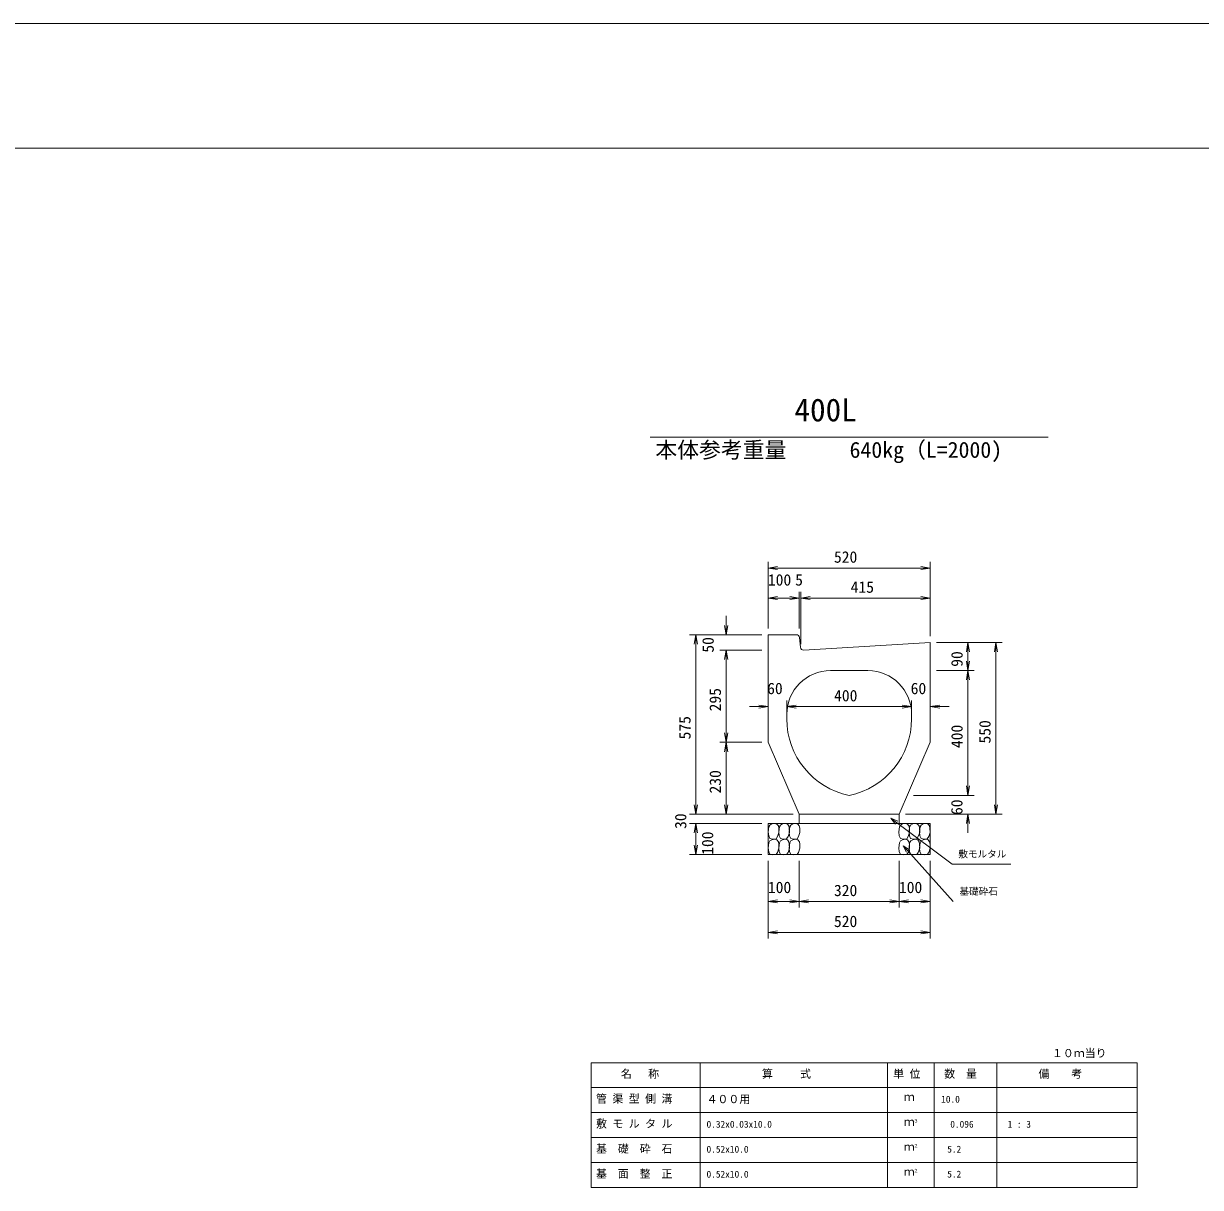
# Model space of a CAD drawing. Units: millimetres on the paper. Extents: x 0 to 841, y 0 to 594.
# Drawn here: x 463.8 to 652.4, y 407.4 to 594 of the extents above; entities that cross this region are included whole.
import ezdxf
from ezdxf.enums import TextEntityAlignment as Align

# ---------------------------------------------------------------- set-up
doc = ezdxf.new("R2010")
doc.units = ezdxf.units.MM
for name, color, linetype, lineweight in [('D-MTR-FRAM（材料表図枠）', 2, 'Continuous', 18), ('D-STR-DIM（寸法）', 7, 'Continuous', 18), ('D-STR-HTXT（旗揚げ）', 7, 'Continuous', 18), ('D-STR-STRn（構造物）', 7, 'Continuous', 18), ('D-STR（構造物外形線）', 1, 'Continuous', 18), ('D-TTL(外枠）', 2, 'Continuous', 18), ('DEFPOINTS_2', 8, 'Continuous', 18)]:
    doc.layers.add(name, color=color, linetype=linetype, lineweight=lineweight)
for name, color, linetype in [('D-MTR-TXT(文字列）', 7, 'Continuous'), ('D-STR-TXT（文字）', 7, 'Continuous'), ('D-TTL-TXT（文字）', 7, 'Continuous')]:
    doc.layers.add(name, color=color, linetype=linetype)
doc.styles.add('ＭＳ ゴシック', font='')
doc.styles.get('ＭＳ ゴシック').set_extended_font_data('MS Gothic')

msp = doc.modelspace()

# ---------------------------------------------------------------- linework, layer by layer
at = {"layer": 'D-MTR-FRAM（材料表図枠）'}
for p, q in [((554.732, 427.448), (554.732, 407.448)), ((642.232, 427.448), (554.732, 427.448)), ((572.232, 427.448), (572.232, 407.448)), ((602.232, 427.448), (602.232, 407.448)), ((609.732, 427.448), (609.732, 407.448)), ((619.732, 427.448), (619.732, 407.448)), ((642.232, 407.448), (642.232, 427.448)), ((554.732, 423.448), (642.232, 423.448)), ((554.732, 419.448), (642.232, 419.448)), ((554.732, 415.448), (642.232, 415.448)), ((554.732, 411.448), (642.232, 411.448)), ((554.732, 407.448), (642.232, 407.448))]:
    msp.add_line(p, q, dxfattribs=at)
at = {"layer": 'D-STR-DIM（寸法）'}
for p, q in [((583.096, 497.044), (583.096, 507.732)), ((609.096, 497.044), (609.096, 507.732)), ((583.096, 506.732), (584.596, 506.982)), ((584.596, 506.482), (583.096, 506.732)), ((583.096, 506.732), (584.596, 506.732)), ((584.596, 506.732), (607.596, 506.732)), ((607.596, 506.982), (609.096, 506.732)), ((609.096, 506.732), (607.596, 506.482)), ((609.096, 506.732), (607.596, 506.732)), ((583.096, 497.044), (583.096, 502.915)), ((583.096, 501.915), (584.596, 502.165)), ((584.596, 501.665), (583.096, 501.915)), ((583.096, 501.915), (584.596, 501.915)), ((584.596, 501.915), (586.596, 501.915)), ((586.596, 501.915), (585.096, 501.915)), ((586.596, 502.165), (588.096, 501.915)), ((586.596, 502.165), (588.096, 501.915)), ((588.096, 501.915), (586.596, 501.665)), ((588.096, 501.915), (586.596, 501.915)), ((588.096, 501.915), (586.596, 501.665)), ((588.096, 501.915), (586.596, 501.915)), ((588.096, 497.044), (588.096, 502.915)), ((588.096, 497.044), (588.096, 502.915)), ((588.346, 494.544), (588.346, 502.915)), ((588.346, 494.544), (588.346, 502.915)), ((588.346, 501.915), (589.846, 502.165)), ((588.346, 501.915), (589.846, 502.165)), ((589.846, 501.665), (588.346, 501.915)), ((588.346, 501.915), (589.846, 501.915)), ((589.846, 501.665), (588.346, 501.915)), ((588.346, 501.915), (589.846, 501.915)), ((589.846, 501.915), (591.346, 501.915)), ((607.596, 501.915), (589.846, 501.915)), ((607.596, 502.165), (609.096, 501.915)), ((609.096, 501.915), (607.596, 501.665)), ((609.096, 501.915), (607.596, 501.915)), ((609.096, 495.794), (609.096, 502.915)), ((576.387, 497.544), (576.387, 499.044)), ((576.387, 496.044), (576.137, 497.544)), ((576.637, 497.544), (576.387, 496.044)), ((576.387, 496.044), (576.387, 497.544)), ((582.096, 496.044), (570.522, 496.044)), ((571.272, 494.544), (571.522, 496.044)), ((571.522, 496.044), (571.772, 494.544)), ((571.522, 496.044), (571.522, 494.544)), ((571.522, 494.544), (571.522, 468.794)), ((582.096, 496.044), (575.387, 496.044)), ((610.096, 494.794), (616.122, 494.794)), ((610.096, 494.794), (620.606, 494.794)), ((614.872, 493.294), (615.122, 494.794)), ((615.122, 494.794), (615.372, 493.294)), ((615.122, 494.794), (615.122, 493.294)), ((619.356, 493.294), (619.606, 494.794)), ((619.606, 494.794), (619.856, 493.294)), ((619.606, 494.794), (619.606, 493.294)), ((582.096, 493.544), (575.387, 493.544)), ((582.096, 493.544), (575.387, 493.544)), ((576.137, 492.044), (576.387, 493.544)), ((576.137, 492.044), (576.387, 493.544)), ((576.387, 493.544), (576.637, 492.044)), ((576.387, 493.544), (576.387, 492.044)), ((576.387, 493.544), (576.637, 492.044)), ((576.387, 493.544), (576.387, 492.044)), ((615.122, 491.794), (615.122, 493.294)), ((619.606, 468.794), (619.606, 493.294)), ((576.387, 492.044), (576.387, 480.294)), ((576.387, 492.044), (576.387, 490.544)), ((615.122, 490.294), (614.872, 491.794)), ((615.372, 491.794), (615.122, 490.294)), ((615.122, 490.294), (615.122, 491.794)), ((610.096, 490.294), (616.122, 490.294)), ((610.096, 490.294), (616.122, 490.294)), ((614.872, 488.794), (615.122, 490.294)), ((615.122, 490.294), (615.372, 488.794)), ((615.122, 490.294), (615.122, 488.794)), ((615.122, 488.794), (615.122, 471.794)), ((581.596, 484.764), (583.096, 484.514)), ((583.096, 483.541), (583.096, 485.514)), ((586.096, 483.541), (586.096, 485.514)), ((586.096, 483.541), (586.096, 485.514)), ((586.096, 484.514), (587.596, 484.764)), ((586.096, 484.514), (587.596, 484.764)), ((604.596, 484.764), (606.096, 484.514)), ((604.596, 484.764), (606.096, 484.514)), ((606.096, 483.541), (606.096, 485.514)), ((606.096, 483.541), (606.096, 485.514)), ((609.096, 483.541), (609.096, 485.514)), ((609.096, 484.514), (610.596, 484.764)), ((581.596, 484.514), (580.096, 484.514)), ((583.096, 484.514), (581.596, 484.264)), ((583.096, 484.514), (581.596, 484.514)), ((587.596, 484.264), (586.096, 484.514)), ((586.096, 484.514), (587.596, 484.514)), ((587.596, 484.264), (586.096, 484.514)), ((586.096, 484.514), (587.596, 484.514)), ((587.596, 484.514), (589.096, 484.514)), ((604.596, 484.514), (587.596, 484.514)), ((604.596, 484.514), (603.096, 484.514)), ((606.096, 484.514), (604.596, 484.264)), ((606.096, 484.514), (604.596, 484.514)), ((606.096, 484.514), (604.596, 484.264)), ((606.096, 484.514), (604.596, 484.514)), ((610.596, 484.264), (609.096, 484.514)), ((609.096, 484.514), (610.596, 484.514)), ((610.596, 484.514), (612.096, 484.514)), ((576.387, 478.794), (576.137, 480.294)), ((576.637, 480.294), (576.387, 478.794)), ((576.387, 478.794), (576.387, 480.294)), ((582.096, 478.794), (575.387, 478.794)), ((582.096, 478.794), (575.387, 478.794)), ((576.137, 477.294), (576.387, 478.794)), ((576.387, 478.794), (576.637, 477.294)), ((576.387, 478.794), (576.387, 477.294)), ((576.387, 468.794), (576.387, 477.294)), ((615.122, 470.294), (614.872, 471.794)), ((615.122, 470.294), (614.872, 471.794)), ((615.122, 471.794), (615.122, 473.294)), ((615.372, 471.794), (615.122, 470.294)), ((615.122, 470.294), (615.122, 471.794)), ((615.372, 471.794), (615.122, 470.294)), ((615.122, 470.294), (615.122, 471.794)), ((571.522, 468.794), (571.522, 470.294)), ((606.4, 470.294), (616.122, 470.294)), ((606.4, 470.294), (616.122, 470.294)), ((571.522, 467.294), (571.272, 468.794)), ((571.522, 467.294), (571.272, 468.794)), ((571.772, 468.794), (571.522, 467.294)), ((571.522, 467.294), (571.522, 468.794)), ((571.772, 468.794), (571.522, 467.294)), ((571.522, 467.294), (571.522, 468.794)), ((576.387, 467.294), (576.137, 468.794)), ((576.637, 468.794), (576.387, 467.294)), ((576.387, 467.294), (576.387, 468.794)), ((619.606, 467.294), (619.356, 468.794)), ((619.856, 468.794), (619.606, 467.294)), ((619.606, 467.294), (619.606, 468.794)), ((587.096, 467.294), (570.522, 467.294)), ((587.096, 467.294), (570.522, 467.294)), ((587.096, 467.294), (575.387, 467.294)), ((605.096, 467.294), (616.122, 467.294)), ((605.096, 467.294), (620.606, 467.294)), ((614.872, 465.794), (615.122, 467.294)), ((615.122, 467.294), (615.372, 465.794)), ((615.122, 467.294), (615.122, 465.794)), ((582.096, 465.794), (570.522, 465.794)), ((582.096, 465.794), (570.522, 465.794)), ((571.272, 464.294), (571.522, 465.794)), ((571.272, 464.294), (571.522, 465.794)), ((571.522, 465.794), (571.772, 464.294)), ((571.522, 465.794), (571.522, 464.294)), ((571.522, 465.794), (571.772, 464.294)), ((571.522, 465.794), (571.522, 464.294)), ((571.522, 462.294), (571.522, 464.294)), ((571.522, 464.294), (571.522, 462.794)), ((615.122, 465.794), (615.122, 464.294)), ((571.522, 460.794), (571.272, 462.294)), ((571.772, 462.294), (571.522, 460.794)), ((571.522, 460.794), (571.522, 462.294)), ((582.096, 460.794), (570.522, 460.794)), ((583.096, 459.794), (583.096, 447.336)), ((583.096, 459.794), (583.096, 452.294)), ((588.096, 459.794), (588.096, 452.294)), ((588.096, 459.794), (588.096, 452.294)), ((604.096, 459.794), (604.096, 452.294)), ((604.096, 459.794), (604.096, 452.294)), ((609.096, 459.794), (609.096, 452.294)), ((609.096, 459.794), (609.096, 447.336)), ((583.096, 453.294), (584.596, 453.544)), ((584.596, 453.044), (583.096, 453.294)), ((583.096, 453.294), (584.596, 453.294)), ((586.596, 453.294), (584.596, 453.294)), ((586.596, 453.544), (588.096, 453.294)), ((588.096, 453.294), (586.596, 453.044)), ((588.096, 453.294), (586.596, 453.294)), ((588.096, 453.294), (589.596, 453.544)), ((589.596, 453.044), (588.096, 453.294)), ((588.096, 453.294), (589.596, 453.294)), ((589.596, 453.294), (602.596, 453.294)), ((602.596, 453.544), (604.096, 453.294)), ((604.096, 453.294), (602.596, 453.044)), ((604.096, 453.294), (602.596, 453.294)), ((604.096, 453.294), (605.596, 453.544)), ((605.596, 453.044), (604.096, 453.294)), ((604.096, 453.294), (605.596, 453.294)), ((605.596, 453.294), (607.596, 453.294)), ((607.596, 453.544), (609.096, 453.294)), ((609.096, 453.294), (607.596, 453.044)), ((609.096, 453.294), (607.596, 453.294)), ((583.096, 448.336), (584.596, 448.586)), ((584.596, 448.086), (583.096, 448.336)), ((583.096, 448.336), (584.596, 448.336)), ((607.596, 448.336), (584.596, 448.336)), ((607.596, 448.586), (609.096, 448.336)), ((609.096, 448.336), (607.596, 448.086)), ((609.096, 448.336), (607.596, 448.336))]:
    msp.add_line(p, q, dxfattribs=at)
at = {"layer": 'D-STR-HTXT（旗揚げ）'}
for p, q in [((564.204, 527.689), (627.988, 527.689)), ((603.501, 465.695), (602.782, 466.612)), ((602.782, 466.612), (603.863, 466.178)), ((602.782, 466.612), (603.682, 465.937)), ((603.682, 465.937), (612.587, 459.256)), ((605.292, 461.18), (604.768, 462.22)), ((604.768, 462.22), (605.742, 461.582)), ((604.768, 462.22), (605.517, 461.381)), ((605.517, 461.381), (612.755, 453.278)), ((612.587, 459.256), (621.987, 459.256))]:
    msp.add_line(p, q, dxfattribs=at)
at = {"layer": 'D-STR-STRn（構造物）'}
for p, q in [((588.096, 467.294), (588.096, 465.794)), ((604.096, 467.294), (604.096, 465.794)), ((583.096, 465.794), (609.096, 465.794)), ((583.096, 460.794), (583.096, 465.794)), ((583.125, 464.439), (583.224, 465.23)), ((583.191, 463.78), (583.125, 464.439)), ((583.224, 465.23), (583.389, 465.527)), ((583.389, 465.527), (583.719, 465.724)), ((583.719, 465.724), (584.147, 465.79)), ((584.147, 465.79), (584.51, 465.691)), ((584.51, 465.691), (584.741, 465.395)), ((584.84, 464.34), (584.609, 463.681)), ((584.741, 465.395), (584.807, 465.032)), ((584.805, 464.439), (584.904, 465.23)), ((584.871, 463.78), (584.805, 464.439)), ((584.807, 465.032), (584.84, 464.34)), ((584.904, 465.23), (585.069, 465.527)), ((585.069, 465.527), (585.399, 465.724)), ((585.399, 465.724), (585.828, 465.79)), ((585.828, 465.79), (586.19, 465.691)), ((586.19, 465.691), (586.421, 465.395)), ((586.52, 464.34), (586.289, 463.681)), ((586.421, 465.395), (586.487, 465.032)), ((586.485, 464.439), (586.584, 465.23)), ((586.551, 463.78), (586.485, 464.439)), ((586.487, 465.032), (586.52, 464.34)), ((586.584, 465.23), (586.749, 465.527)), ((586.749, 465.527), (587.079, 465.724)), ((587.079, 465.724), (587.508, 465.79)), ((587.508, 465.79), (587.87, 465.691)), ((587.87, 465.691), (588.101, 465.395)), ((588.2, 464.34), (587.969, 463.681)), ((588.101, 465.395), (588.167, 465.032)), ((588.167, 465.032), (588.2, 464.34)), ((604.058, 464.439), (604.156, 465.23)), ((604.124, 463.78), (604.058, 464.439)), ((604.156, 465.23), (604.321, 465.527)), ((604.321, 465.527), (604.651, 465.724)), ((604.651, 465.724), (605.08, 465.79)), ((605.08, 465.79), (605.443, 465.691)), ((605.443, 465.691), (605.674, 465.395)), ((605.772, 464.34), (605.542, 463.681)), ((605.674, 465.395), (605.739, 465.032)), ((605.68, 464.439), (605.779, 465.23)), ((605.746, 463.78), (605.68, 464.439)), ((605.739, 465.032), (605.772, 464.34)), ((605.779, 465.23), (605.944, 465.527)), ((605.944, 465.527), (606.273, 465.724)), ((606.273, 465.724), (606.702, 465.79)), ((606.702, 465.79), (607.065, 465.691)), ((607.065, 465.691), (607.296, 465.395)), ((607.395, 464.34), (607.164, 463.681)), ((607.296, 465.395), (607.362, 465.032)), ((607.36, 464.439), (607.459, 465.23)), ((607.426, 463.78), (607.36, 464.439)), ((607.362, 465.032), (607.395, 464.34)), ((607.459, 465.23), (607.624, 465.527)), ((607.624, 465.527), (607.954, 465.724)), ((607.954, 465.724), (608.382, 465.79)), ((608.382, 465.79), (608.745, 465.691)), ((608.745, 465.691), (608.976, 465.395)), ((609.075, 464.34), (608.844, 463.681)), ((608.976, 465.395), (609.042, 465.032)), ((609.042, 465.032), (609.075, 464.34)), ((609.096, 465.794), (609.096, 460.794)), ((583.128, 461.903), (583.227, 462.694)), ((583.389, 463.384), (583.191, 463.78)), ((583.227, 462.694), (583.392, 462.99)), ((583.851, 463.286), (583.389, 463.384)), ((583.392, 462.99), (583.722, 463.188)), ((583.722, 463.188), (584.15, 463.254)), ((584.378, 463.352), (583.851, 463.286)), ((584.15, 463.254), (584.513, 463.155)), ((584.609, 463.681), (584.378, 463.352)), ((584.513, 463.155), (584.744, 462.858)), ((584.744, 462.858), (584.81, 462.496)), ((584.808, 461.903), (584.907, 462.694)), ((584.81, 462.496), (584.843, 461.804)), ((585.069, 463.384), (584.871, 463.78)), ((584.907, 462.694), (585.072, 462.99)), ((585.531, 463.286), (585.069, 463.384)), ((585.072, 462.99), (585.402, 463.188)), ((585.402, 463.188), (585.831, 463.254)), ((586.058, 463.352), (585.531, 463.286)), ((585.831, 463.254), (586.193, 463.155)), ((586.289, 463.681), (586.058, 463.352)), ((586.193, 463.155), (586.424, 462.858)), ((586.424, 462.858), (586.49, 462.496)), ((586.488, 461.903), (586.587, 462.694)), ((586.49, 462.496), (586.523, 461.804)), ((586.749, 463.384), (586.551, 463.78)), ((586.587, 462.694), (586.752, 462.99)), ((587.211, 463.286), (586.749, 463.384)), ((586.752, 462.99), (587.082, 463.188)), ((587.082, 463.188), (587.511, 463.254)), ((587.739, 463.352), (587.211, 463.286)), ((587.511, 463.254), (587.873, 463.155)), ((587.969, 463.681), (587.739, 463.352)), ((587.873, 463.155), (588.104, 462.858)), ((588.104, 462.858), (588.17, 462.496)), ((588.17, 462.496), (588.203, 461.804)), ((604.061, 461.903), (604.159, 462.694)), ((604.321, 463.384), (604.124, 463.78)), ((604.159, 462.694), (604.324, 462.99)), ((604.783, 463.286), (604.321, 463.384)), ((604.324, 462.99), (604.654, 463.188)), ((604.654, 463.188), (605.083, 463.254)), ((605.311, 463.352), (604.783, 463.286)), ((605.083, 463.254), (605.446, 463.155)), ((605.542, 463.681), (605.311, 463.352)), ((605.446, 463.155), (605.676, 462.858)), ((605.676, 462.858), (605.742, 462.496)), ((605.683, 461.903), (605.782, 462.694)), ((605.742, 462.496), (605.775, 461.804)), ((605.944, 463.384), (605.746, 463.78)), ((605.782, 462.694), (605.947, 462.99)), ((606.405, 463.286), (605.944, 463.384)), ((605.947, 462.99), (606.276, 463.188)), ((606.276, 463.188), (606.705, 463.254)), ((606.933, 463.352), (606.405, 463.286)), ((606.705, 463.254), (607.068, 463.155)), ((607.164, 463.681), (606.933, 463.352)), ((607.068, 463.155), (607.299, 462.858)), ((607.299, 462.858), (607.365, 462.496)), ((607.363, 461.903), (607.462, 462.694)), ((607.365, 462.496), (607.398, 461.804)), ((607.624, 463.384), (607.426, 463.78)), ((607.462, 462.694), (607.627, 462.99)), ((608.085, 463.286), (607.624, 463.384)), ((607.627, 462.99), (607.957, 463.188)), ((607.957, 463.188), (608.385, 463.254)), ((608.613, 463.352), (608.085, 463.286)), ((608.385, 463.254), (608.748, 463.155)), ((608.844, 463.681), (608.613, 463.352)), ((608.748, 463.155), (608.979, 462.858)), ((608.979, 462.858), (609.045, 462.496)), ((609.045, 462.496), (609.078, 461.804)), ((609.096, 460.794), (583.096, 460.794)), ((583.194, 461.243), (583.128, 461.903)), ((583.392, 460.848), (583.194, 461.243)), ((583.854, 460.749), (583.392, 460.848)), ((584.381, 460.815), (583.854, 460.749)), ((584.612, 461.145), (584.381, 460.815)), ((584.843, 461.804), (584.612, 461.145)), ((584.874, 461.243), (584.808, 461.903)), ((585.072, 460.848), (584.874, 461.243)), ((585.534, 460.749), (585.072, 460.848)), ((586.061, 460.815), (585.534, 460.749)), ((586.292, 461.145), (586.061, 460.815)), ((586.523, 461.804), (586.292, 461.145)), ((586.554, 461.243), (586.488, 461.903)), ((586.752, 460.848), (586.554, 461.243)), ((587.214, 460.749), (586.752, 460.848)), ((587.742, 460.815), (587.214, 460.749)), ((587.972, 461.145), (587.742, 460.815)), ((588.203, 461.804), (587.972, 461.145)), ((604.126, 461.243), (604.061, 461.903)), ((604.324, 460.848), (604.126, 461.243)), ((604.786, 460.749), (604.324, 460.848)), ((605.314, 460.815), (604.786, 460.749)), ((605.545, 461.145), (605.314, 460.815)), ((605.775, 461.804), (605.545, 461.145)), ((605.749, 461.243), (605.683, 461.903)), ((605.947, 460.848), (605.749, 461.243)), ((606.408, 460.749), (605.947, 460.848)), ((606.936, 460.815), (606.408, 460.749)), ((607.167, 461.145), (606.936, 460.815)), ((607.398, 461.804), (607.167, 461.145)), ((607.429, 461.243), (607.363, 461.903)), ((607.627, 460.848), (607.429, 461.243)), ((608.088, 460.749), (607.627, 460.848)), ((608.616, 460.815), (608.088, 460.749)), ((608.847, 461.145), (608.616, 460.815)), ((609.078, 461.804), (608.847, 461.145))]:
    msp.add_line(p, q, dxfattribs=at)
at = {"layer": 'D-STR（構造物外形線）'}
for p, q in [((583.096, 496.044), (583.096, 478.794)), ((587.643, 496.044), (583.096, 496.044)), ((588.298, 494.022), (588.141, 495.594)), ((609.096, 494.794), (588.826, 493.573)), ((609.096, 478.794), (609.096, 494.794)), ((599.096, 490.294), (593.096, 490.294)), ((586.096, 483.294), (586.096, 482.541)), ((606.096, 482.541), (606.096, 483.294)), ((583.096, 478.794), (588.096, 467.294)), ((604.096, 467.294), (609.096, 478.794)), ((588.096, 467.294), (604.096, 467.294))]:
    msp.add_line(p, q, dxfattribs=at)
for centre, radius, start, end in [((587.643, 495.544), 0.5, 5.71059, 90), ((588.795, 494.072), 0.5, 185.71059, 273.44739), ((593.096, 483.294), 7, 90, 180), ((599.096, 483.294), 7, 0, 90), ((598.596, 482.541), 12.5, 180, 258.46304), ((593.596, 482.541), 12.5, 281.53696, 0)]:
    msp.add_arc(centre, radius, start, end, dxfattribs=at)
at = {"layer": 'D-TTL(外枠）'}
msp.add_line((23, 574), (818, 574), dxfattribs=at)
at = {"layer": 'DEFPOINTS_2'}
msp.add_line((0, 594), (841, 594), dxfattribs=at)

# ---------------------------------------------------------------- texts
at = {"layer": 'D-MTR-TXT(文字列）', "style": 'ＭＳ ゴシック'}
for s, height, p in [('本体参考重量', 2.566, (565.035, 523.622)), ('640kg（L=2000)', 2.566, (596.155, 523.622)), ('１０ｍ当り  ', 1.283, (628.587, 427.948)), ('名   称', 1.283, (559.502, 424.63)), ('算     式', 1.283, (582.107, 424.63)), ('単 位', 1.283, (603.139, 424.621)), ('数  量', 1.283, (611.321, 424.639)), ('備    考', 1.283, (626.434, 424.626)), ('管 渠 型 側 溝', 1.283, (555.523, 420.653)), ('４００用', 1.283, (573.232, 420.573)), ('ｍ', 1.283, (604.845, 420.941)), ('10.0    ', 1.1, (610.834, 420.709)), ('敷 モ ル タ ル', 1.283, (555.523, 416.644)), ('0.32x0.03x10.0', 1.1, (573.232, 416.698)), ('ｍ', 1.283, (604.845, 416.941)), (' ３', 0.5499, (605.982, 417.698)), ('0.096', 1.1, (612.295, 416.705)), (' 1 : 3', 1.1, (620.732, 416.698)), ('基\u3000礎\u3000砕\u3000石', 1.283, (555.523, 412.626)), ('0.52x10.0', 1.1, (573.232, 412.698)), ('ｍ', 1.283, (604.845, 412.941)), (' ２', 0.5499, (605.982, 413.698)), ('5.2\u3000 ', 1.1, (611.808, 412.709)), ('基  面  整  正', 1.283, (555.523, 408.608)), ('0.52x10.0', 1.1, (573.232, 408.698)), ('ｍ', 1.283, (604.845, 408.941)), (' ２', 0.5499, (605.982, 409.698)), ('5.2   ', 1.1, (611.808, 408.709))]:
    msp.add_text(s, height=height, dxfattribs=at).set_placement(p, align=Align.BOTTOM_LEFT)
at = {"layer": 'D-STR-DIM（寸法）', "style": 'ＭＳ ゴシック'}
for s, p in [('520', (593.653, 507.032)), ('100', (583.064, 503.365)), ('5', (587.434, 503.365)), ('415', (596.329, 502.215)), ('60', (582.946, 485.964)), ('400', (593.672, 484.814)), ('60', (605.946, 485.964)), ('100', (583.064, 454.082)), ('100', (604.064, 454.082)), ('320', (593.653, 453.594)), ('520', (593.653, 448.636))]:
    msp.add_text(s, height=1.833, dxfattribs=at).set_placement(p, align=Align.BOTTOM_LEFT)
for s, p in [('50', (574.937, 493.163)), ('90', (614.822, 490.901)), ('295', (576.087, 483.752)), ('575', (571.222, 479.258)), ('400', (614.822, 477.87)), ('550', (619.306, 478.601)), ('230', (576.087, 470.595)), ('60', (614.803, 467.144)), ('30', (570.544, 464.913)), ('100', (574.855, 460.762))]:
    msp.add_text(s, height=1.833, rotation=90, dxfattribs=at).set_placement(p, align=Align.BOTTOM_LEFT)
at = {"layer": 'D-STR-TXT（文字）', "style": 'ＭＳ ゴシック'}
for s, p in [('敷モルタル', (613.587, 460.006)), ('基礎砕石', (613.755, 454.028))]:
    msp.add_text(s, height=1.1, dxfattribs=at).set_placement(p, align=Align.BOTTOM_LEFT)
at = {"layer": 'D-TTL-TXT（文字）', "style": 'ＭＳ ゴシック'}
msp.add_text('400L', height=3.666, dxfattribs=at).set_placement((587.328, 529.138), align=Align.BOTTOM_LEFT)

doc.saveas('drawing.dxf')
